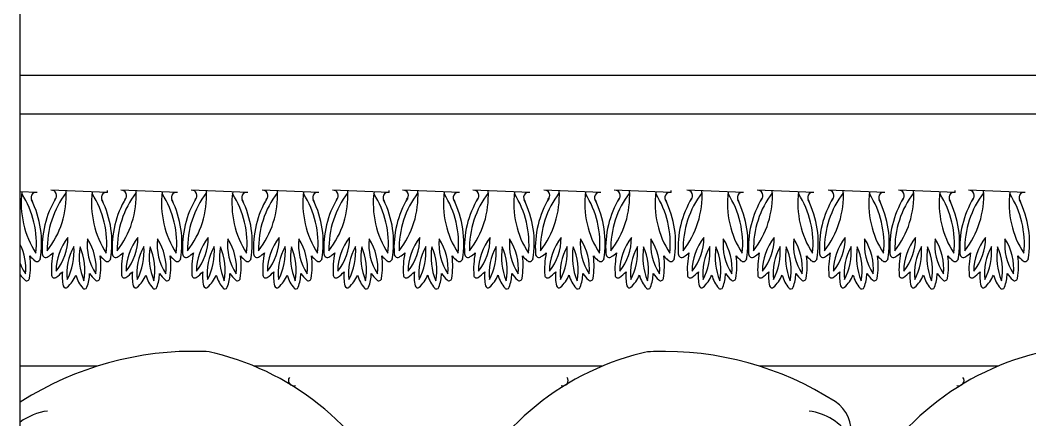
# Model space of a CAD drawing. Header units: millimetres. Extents: x 1155 to 2227, y 540 to 1342.
# Drawn here: x 1344.77 to 1357.83, y 1135.35 to 1140.52 of the extents above; entities that cross this region are included whole.
import ezdxf

# ---------------------------------------------------------------- set-up
doc = ezdxf.new("R2010")
doc.units = ezdxf.units.MM

msp = doc.modelspace()

# ---------------------------------------------------------------- linework, layer by layer
at = {"color": 0}
for p, q in [((1344.7705, 1077.80549), (1344.7705, 1143.30549)), ((1364.1064, 1139.80549), (1344.7705, 1139.80549)), ((1364.1064, 1139.30549), (1344.7705, 1139.30549)), ((1345.90129, 1138.29192), (1345.16595, 1138.32116)), ((1345.90129, 1138.29192), (1345.90129, 1138.31812)), ((1346.80673, 1138.29192), (1346.07139, 1138.32116)), ((1347.71688, 1138.29192), (1346.98154, 1138.32116)), ((1348.63516, 1138.29192), (1347.89982, 1138.32116)), ((1349.5453, 1138.29192), (1348.80997, 1138.32116)), ((1349.5453, 1138.29192), (1349.5453, 1138.31812)), ((1350.45372, 1138.29192), (1349.71838, 1138.32116)), ((1351.36386, 1138.29192), (1350.62853, 1138.32116)), ((1352.28214, 1138.29192), (1351.5468, 1138.32116)), ((1353.19229, 1138.29192), (1352.45695, 1138.32116)), ((1353.19229, 1138.29192), (1353.19229, 1138.31812)), ((1354.12835, 1138.29192), (1353.39302, 1138.32116)), ((1355.0385, 1138.29192), (1354.30316, 1138.32116)), ((1355.95678, 1138.29192), (1355.22144, 1138.32116)), ((1356.86692, 1138.29192), (1356.13159, 1138.32116)), ((1356.86692, 1138.29192), (1356.86692, 1138.31812)), ((1357.77237, 1138.29192), (1357.03703, 1138.32116)), ((1344.99114, 1138.29192), (1344.7705, 1138.30069)), ((1345.76276, 1136.04369), (1344.7705, 1136.04369)), ((1352.29749, 1136.04369), (1347.80059, 1136.04369)), ((1357.418, 1136.04369), (1354.33535, 1136.04369))]:
    msp.add_line(p, q, dxfattribs=at)
for centre, radius, start, end in [((1344.19148, 1138.2537), 1.17348, 322.338153, 2.911539), ((1345.17378, 1138.25398), 0.06764, 308.808269, 96.651525), ((1345.09693, 1138.2537), 1.17348, 322.338153, 2.911539), ((1346.07923, 1138.25398), 0.06764, 308.808269, 96.651525), ((1346.00708, 1138.2537), 1.17348, 322.338153, 2.911539), ((1346.98938, 1138.25398), 0.06764, 308.808269, 96.651525), ((1346.92535, 1138.2537), 1.17348, 322.338153, 2.911539), ((1347.90765, 1138.25398), 0.06764, 308.808269, 96.651525), ((1347.8355, 1138.2537), 1.17348, 322.338153, 2.911539), ((1348.8178, 1138.25398), 0.06764, 308.808269, 96.651525), ((1348.74391, 1138.2537), 1.17348, 322.338153, 2.911539), ((1349.72621, 1138.25398), 0.06764, 308.808269, 96.651525), ((1349.65406, 1138.2537), 1.17348, 322.338153, 2.911539), ((1350.63636, 1138.25398), 0.06764, 308.808269, 96.651525), ((1350.57233, 1138.2537), 1.17348, 322.338153, 2.911539), ((1351.55464, 1138.25398), 0.06764, 308.808269, 96.651525), ((1351.48248, 1138.2537), 1.17348, 322.338153, 2.911539), ((1352.46478, 1138.25398), 0.06764, 308.808269, 96.651525), ((1352.41855, 1138.2537), 1.17348, 322.338153, 2.911539), ((1353.40085, 1138.25398), 0.06764, 308.808269, 96.651525), ((1353.3287, 1138.2537), 1.17348, 322.338153, 2.911539), ((1354.311, 1138.25398), 0.06764, 308.808269, 96.651525), ((1354.24697, 1138.2537), 1.17348, 322.338153, 2.911539), ((1355.22927, 1138.25398), 0.06764, 308.808269, 96.651525), ((1355.15712, 1138.2537), 1.17348, 322.338153, 2.911539), ((1356.13942, 1138.25398), 0.06764, 308.808269, 96.651525), ((1356.06257, 1138.2537), 1.17348, 322.338153, 2.911539), ((1357.04487, 1138.25398), 0.06764, 308.808269, 96.651525), ((1345.95717, 1138.14729), 1.17348, 172.533501, 213.106886), ((1343.77828, 1137.62919), 1.20222, 354.134464, 32.616414), ((1344.97799, 1138.22557), 0.06764, 78.793514, 226.636771), ((1343.80177, 1137.64047), 1.24608, 350.212577, 26.491345), ((1346.29982, 1137.57732), 1.24608, 148.953694, 183.710827), ((1346.32235, 1137.5642), 1.20222, 142.828625, 181.310575), ((1346.86732, 1138.14729), 1.17348, 172.533501, 213.106886), ((1344.68842, 1137.62919), 1.20222, 354.134464, 32.616414), ((1345.88814, 1138.22557), 0.06764, 78.793514, 226.636771), ((1344.71192, 1137.64047), 1.24608, 350.212577, 26.491345), ((1347.20527, 1137.57732), 1.24608, 148.953694, 183.710827), ((1347.22779, 1137.5642), 1.20222, 142.828625, 181.310575), ((1347.77276, 1138.14729), 1.17348, 172.533501, 213.106886), ((1345.59387, 1137.62919), 1.20222, 354.134464, 32.616414), ((1346.79359, 1138.22557), 0.06764, 78.793514, 226.636771), ((1345.61737, 1137.64047), 1.24608, 350.212577, 26.491345), ((1348.11542, 1137.57732), 1.24608, 148.953694, 183.710827), ((1348.13794, 1137.5642), 1.20222, 142.828625, 181.310575), ((1348.68291, 1138.14729), 1.17348, 172.533501, 213.106886), ((1346.50402, 1137.62919), 1.20222, 354.134464, 32.616414), ((1347.70374, 1138.22557), 0.06764, 78.793514, 226.636771), ((1346.52752, 1137.64047), 1.24608, 350.212577, 26.491345), ((1349.03369, 1137.57732), 1.24608, 148.953694, 183.710827), ((1349.05622, 1137.5642), 1.20222, 142.828625, 181.310575), ((1349.60119, 1138.14729), 1.17348, 172.533501, 213.106886), ((1347.42229, 1137.62919), 1.20222, 354.134464, 32.616414), ((1348.62201, 1138.22557), 0.06764, 78.793514, 226.636771), ((1347.44579, 1137.64047), 1.24608, 350.212577, 26.491345), ((1349.94384, 1137.57732), 1.24608, 148.953694, 183.710827), ((1349.96637, 1137.5642), 1.20222, 142.828625, 181.310575), ((1350.51134, 1138.14729), 1.17348, 172.533501, 213.106886), ((1348.33244, 1137.62919), 1.20222, 354.134464, 32.616414), ((1349.53216, 1138.22557), 0.06764, 78.793514, 226.636771), ((1348.35594, 1137.64047), 1.24608, 350.212577, 26.491345), ((1350.85225, 1137.57732), 1.24608, 148.953694, 183.710827), ((1350.87478, 1137.5642), 1.20222, 142.828625, 181.310575), ((1351.41975, 1138.14729), 1.17348, 172.533501, 213.106886), ((1349.24085, 1137.62919), 1.20222, 354.134464, 32.616414), ((1350.44057, 1138.22557), 0.06764, 78.793514, 226.636771), ((1349.26435, 1137.64047), 1.24608, 350.212577, 26.491345), ((1351.7624, 1137.57732), 1.24608, 148.953694, 183.710827), ((1351.78493, 1137.5642), 1.20222, 142.828625, 181.310575), ((1352.3299, 1138.14729), 1.17348, 172.533501, 213.106886), ((1350.151, 1137.62919), 1.20222, 354.134464, 32.616414), ((1351.35072, 1138.22557), 0.06764, 78.793514, 226.636771), ((1350.1745, 1137.64047), 1.24608, 350.212577, 26.491345), ((1352.68067, 1137.57732), 1.24608, 148.953694, 183.710827), ((1352.7032, 1137.5642), 1.20222, 142.828625, 181.310575), ((1353.24817, 1138.14729), 1.17348, 172.533501, 213.106886), ((1351.06928, 1137.62919), 1.20222, 354.134464, 32.616414), ((1352.26899, 1138.22557), 0.06764, 78.793514, 226.636771), ((1351.09278, 1137.64047), 1.24608, 350.212577, 26.491345), ((1353.59082, 1137.57732), 1.24608, 148.953694, 183.710827), ((1353.61335, 1137.5642), 1.20222, 142.828625, 181.310575), ((1354.15832, 1138.14729), 1.17348, 172.533501, 213.106886), ((1351.97943, 1137.62919), 1.20222, 354.134464, 32.616414), ((1353.17914, 1138.22557), 0.06764, 78.793514, 226.636771), ((1352.00292, 1137.64047), 1.24608, 350.212577, 26.491345), ((1354.52689, 1137.57732), 1.24608, 148.953694, 183.710827), ((1354.54942, 1137.5642), 1.20222, 142.828625, 181.310575), ((1355.09439, 1138.14729), 1.17348, 172.533501, 213.106886), ((1352.91549, 1137.62919), 1.20222, 354.134464, 32.616414), ((1354.11521, 1138.22557), 0.06764, 78.793514, 226.636771), ((1352.93899, 1137.64047), 1.24608, 350.212577, 26.491345), ((1355.43704, 1137.57732), 1.24608, 148.953694, 183.710827), ((1355.45956, 1137.5642), 1.20222, 142.828625, 181.310575), ((1356.00453, 1138.14729), 1.17348, 172.533501, 213.106886), ((1353.82564, 1137.62919), 1.20222, 354.134464, 32.616414), ((1355.02536, 1138.22557), 0.06764, 78.793514, 226.636771), ((1353.84914, 1137.64047), 1.24608, 350.212577, 26.491345), ((1356.35531, 1137.57732), 1.24608, 148.953694, 183.710827), ((1356.37784, 1137.5642), 1.20222, 142.828625, 181.310575), ((1356.92281, 1138.14729), 1.17348, 172.533501, 213.106886), ((1354.74391, 1137.62919), 1.20222, 354.134464, 32.616414), ((1355.94363, 1138.22557), 0.06764, 78.793514, 226.636771), ((1354.76741, 1137.64047), 1.24608, 350.212577, 26.491345), ((1357.26546, 1137.57732), 1.24608, 148.953694, 183.710827), ((1357.28799, 1137.5642), 1.20222, 142.828625, 181.310575), ((1357.83296, 1138.14729), 1.17348, 172.533501, 213.106886), ((1355.65406, 1137.62919), 1.20222, 354.134464, 32.616414), ((1356.85378, 1138.22557), 0.06764, 78.793514, 226.636771), ((1355.67756, 1137.64047), 1.24608, 350.212577, 26.491345), ((1358.17091, 1137.57732), 1.24608, 148.953694, 183.710827), ((1358.19343, 1137.5642), 1.20222, 142.828625, 181.310575), ((1358.7384, 1138.14729), 1.17348, 172.533501, 213.106886), ((1356.55951, 1137.62919), 1.20222, 354.134464, 32.616414), ((1357.75923, 1138.22557), 0.06764, 78.793514, 226.636771), ((1356.58301, 1137.64047), 1.24608, 350.212577, 26.491345), ((1345.92445, 1137.27661), 0.68897, 141.194716, 180.264169), ((1344.7143, 1137.6997), 0.67331, 320.721264, 0.73762), ((1346.3233, 1137.61877), 0.6872, 173.917899, 213.454547), ((1345.053, 1137.30942), 0.70041, 354.305939, 33.066507), ((1346.8299, 1137.27661), 0.68897, 141.194716, 180.264169), ((1345.61975, 1137.6997), 0.67331, 320.721264, 0.73762), ((1347.22875, 1137.61877), 0.6872, 173.917899, 213.454547), ((1345.95844, 1137.30942), 0.70041, 354.305939, 33.066507), ((1347.74005, 1137.27661), 0.68897, 141.194716, 180.264169), ((1346.52989, 1137.6997), 0.67331, 320.721264, 0.73762), ((1348.13889, 1137.61877), 0.6872, 173.917899, 213.454547), ((1346.86859, 1137.30942), 0.70041, 354.305939, 33.066507), ((1348.65832, 1137.27661), 0.68897, 141.194716, 180.264169), ((1347.44817, 1137.6997), 0.67331, 320.721264, 0.73762), ((1349.05717, 1137.61877), 0.6872, 173.917899, 213.454547), ((1347.78686, 1137.30942), 0.70041, 354.305939, 33.066507), ((1349.56847, 1137.27661), 0.68897, 141.194716, 180.264169), ((1348.35832, 1137.6997), 0.67331, 320.721264, 0.73762), ((1349.96732, 1137.61877), 0.6872, 173.917899, 213.454547), ((1348.69701, 1137.30942), 0.70041, 354.305939, 33.066507), ((1350.47688, 1137.27661), 0.68897, 141.194716, 180.264169), ((1349.26673, 1137.6997), 0.67331, 320.721264, 0.73762), ((1350.87573, 1137.61877), 0.6872, 173.917899, 213.454547), ((1349.60543, 1137.30942), 0.70041, 354.305939, 33.066507), ((1351.38703, 1137.27661), 0.68897, 141.194716, 180.264169), ((1350.17688, 1137.6997), 0.67331, 320.721264, 0.73762), ((1351.78588, 1137.61877), 0.6872, 173.917899, 213.454547), ((1350.51557, 1137.30942), 0.70041, 354.305939, 33.066507), ((1351.09515, 1137.6997), 0.67331, 320.721264, 0.73762), ((1352.3053, 1137.27661), 0.68897, 141.194716, 180.264169), ((1352.70415, 1137.61877), 0.6872, 173.917899, 213.454547), ((1351.43385, 1137.30942), 0.70041, 354.305939, 33.066507), ((1352.0053, 1137.6997), 0.67331, 320.721264, 0.73762), ((1353.21545, 1137.27661), 0.68897, 141.194716, 180.264169), ((1353.6143, 1137.61877), 0.6872, 173.917899, 213.454547), ((1352.344, 1137.30942), 0.70041, 354.305939, 33.066507), ((1354.15152, 1137.27661), 0.68897, 141.194716, 180.264169), ((1352.94137, 1137.6997), 0.67331, 320.721264, 0.73762), ((1354.55037, 1137.61877), 0.6872, 173.917899, 213.454547), ((1353.28006, 1137.30942), 0.70041, 354.305939, 33.066507), ((1355.06167, 1137.27661), 0.68897, 141.194716, 180.264169), ((1353.85151, 1137.6997), 0.67331, 320.721264, 0.73762), ((1355.46052, 1137.61877), 0.6872, 173.917899, 213.454547), ((1354.19021, 1137.30942), 0.70041, 354.305939, 33.066507), ((1355.97994, 1137.27661), 0.68897, 141.194716, 180.264169), ((1354.76979, 1137.6997), 0.67331, 320.721264, 0.73762), ((1356.37879, 1137.61877), 0.6872, 173.917899, 213.454547), ((1355.10849, 1137.30942), 0.70041, 354.305939, 33.066507), ((1356.89009, 1137.27661), 0.68897, 141.194716, 180.264169), ((1355.67994, 1137.6997), 0.67331, 320.721264, 0.73762), ((1357.28894, 1137.61877), 0.6872, 173.917899, 213.454547), ((1356.01863, 1137.30942), 0.70041, 354.305939, 33.066507), ((1357.79554, 1137.27661), 0.68897, 141.194716, 180.264169), ((1356.58538, 1137.6997), 0.67331, 320.721264, 0.73762), ((1358.19438, 1137.61877), 0.6872, 173.917899, 213.454547), ((1356.92408, 1137.30942), 0.70041, 354.305939, 33.066507), ((1344.14285, 1137.30942), 0.70041, 354.305939, 26.347641), ((1346.12142, 1137.23744), 0.74727, 151.615017, 185.582713), ((1344.71179, 1137.5217), 0.75554, 331.806464, 5.391265), ((1346.30476, 1137.45379), 0.77193, 169.883681, 203.126708), ((1344.85521, 1137.2885), 0.7524, 349.439058, 23.57133), ((1347.02687, 1137.23744), 0.74727, 151.615017, 185.582713), ((1345.61723, 1137.5217), 0.75554, 331.806464, 5.391265), ((1347.2102, 1137.45379), 0.77193, 169.883681, 203.126708), ((1345.76065, 1137.2885), 0.7524, 349.439058, 23.57133), ((1347.93701, 1137.23744), 0.74727, 151.615017, 185.582713), ((1346.52738, 1137.5217), 0.75554, 331.806464, 5.391265), ((1348.12035, 1137.45379), 0.77193, 169.883681, 203.126708), ((1346.6708, 1137.2885), 0.7524, 349.439058, 23.57133), ((1348.85529, 1137.23744), 0.74727, 151.615017, 185.582713), ((1347.44566, 1137.5217), 0.75554, 331.806464, 5.391265), ((1349.03863, 1137.45379), 0.77193, 169.883681, 203.126708), ((1347.58908, 1137.2885), 0.7524, 349.439058, 23.57133), ((1349.76544, 1137.23744), 0.74727, 151.615017, 185.582713), ((1348.35581, 1137.5217), 0.75554, 331.806464, 5.391265), ((1349.94878, 1137.45379), 0.77193, 169.883681, 203.126708), ((1348.49922, 1137.2885), 0.7524, 349.439058, 23.57133), ((1350.67385, 1137.23744), 0.74727, 151.615017, 185.582713), ((1349.26422, 1137.5217), 0.75554, 331.806464, 5.391265), ((1350.85719, 1137.45379), 0.77193, 169.883681, 203.126708), ((1349.40764, 1137.2885), 0.7524, 349.439058, 23.57133), ((1351.584, 1137.23744), 0.74727, 151.615017, 185.582713), ((1350.17437, 1137.5217), 0.75554, 331.806464, 5.391265), ((1351.76734, 1137.45379), 0.77193, 169.883681, 203.126708), ((1350.31779, 1137.2885), 0.7524, 349.439058, 23.57133), ((1352.50227, 1137.23744), 0.74727, 151.615017, 185.582713), ((1351.09264, 1137.5217), 0.75554, 331.806464, 5.391265), ((1352.68561, 1137.45379), 0.77193, 169.883681, 203.126708), ((1351.23606, 1137.2885), 0.7524, 349.439058, 23.57133), ((1353.41242, 1137.23744), 0.74727, 151.615017, 185.582713), ((1352.00279, 1137.5217), 0.75554, 331.806464, 5.391265), ((1353.59576, 1137.45379), 0.77193, 169.883681, 203.126708), ((1352.14621, 1137.2885), 0.7524, 349.439058, 23.57133), ((1354.34849, 1137.23744), 0.74727, 151.615017, 185.582713), ((1352.93885, 1137.5217), 0.75554, 331.806464, 5.391265), ((1354.53182, 1137.45379), 0.77193, 169.883681, 203.126708), ((1353.08227, 1137.2885), 0.7524, 349.439058, 23.57133), ((1355.25864, 1137.23744), 0.74727, 151.615017, 185.582713), ((1353.849, 1137.5217), 0.75554, 331.806464, 5.391265), ((1355.44197, 1137.45379), 0.77193, 169.883681, 203.126708), ((1353.99242, 1137.2885), 0.7524, 349.439058, 23.57133), ((1356.17691, 1137.23744), 0.74727, 151.615017, 185.582713), ((1354.76728, 1137.5217), 0.75554, 331.806464, 5.391265), ((1356.36025, 1137.45379), 0.77193, 169.883681, 203.126708), ((1354.9107, 1137.2885), 0.7524, 349.439058, 23.57133), ((1357.08706, 1137.23744), 0.74727, 151.615017, 185.582713), ((1355.67743, 1137.5217), 0.75554, 331.806464, 5.391265), ((1357.2704, 1137.45379), 0.77193, 169.883681, 203.126708), ((1355.82085, 1137.2885), 0.7524, 349.439058, 23.57133), ((1357.9925, 1137.23744), 0.74727, 151.615017, 185.582713), ((1356.58287, 1137.5217), 0.75554, 331.806464, 5.391265), ((1358.17584, 1137.45379), 0.77193, 169.883681, 203.126708), ((1356.72629, 1137.2885), 0.7524, 349.439058, 23.57133), ((1343.85015, 1137.34453), 1.05396, 351.004558, 6.94786), ((1345.39813, 1137.91059), 0.66642, 221.155078, 228.138953), ((1344.98713, 1137.44499), 0.04562, 222.345203, 352.408157), ((1345.10197, 1137.49678), 0.04562, 180.140306, 310.20326), ((1344.75482, 1138.01175), 0.66642, 304.40951, 311.393385), ((1346.22544, 1137.29944), 1.05163, 168.349147, 184.310128), ((1344.76029, 1137.34453), 1.05396, 351.004558, 6.94786), ((1346.30828, 1137.91059), 0.66642, 221.155078, 228.138953), ((1345.89728, 1137.44499), 0.04562, 222.345203, 352.408157), ((1346.00742, 1137.49678), 0.04562, 180.140306, 310.20326), ((1345.66027, 1138.01175), 0.66642, 304.40951, 311.393385), ((1347.13088, 1137.29944), 1.05163, 168.349147, 184.310128), ((1345.66574, 1137.34453), 1.05396, 351.004558, 6.94786), ((1347.21373, 1137.91059), 0.66642, 221.155078, 228.138953), ((1346.80272, 1137.44499), 0.04562, 222.345203, 352.408157), ((1346.91757, 1137.49678), 0.04562, 180.140306, 310.20326), ((1346.57042, 1138.01175), 0.66642, 304.40951, 311.393385), ((1348.04103, 1137.29944), 1.05163, 168.349147, 184.310128), ((1346.57589, 1137.34453), 1.05396, 351.004558, 6.94786), ((1348.12388, 1137.91059), 0.66642, 221.155078, 228.138953), ((1347.71287, 1137.44499), 0.04562, 222.345203, 352.408157), ((1347.83584, 1137.49678), 0.04562, 180.140306, 310.20326), ((1347.48869, 1138.01175), 0.66642, 304.40951, 311.393385), ((1348.95931, 1137.29944), 1.05163, 168.349147, 184.310128), ((1347.49416, 1137.34453), 1.05396, 351.004558, 6.94786), ((1349.04215, 1137.91059), 0.66642, 221.155078, 228.138953), ((1348.63115, 1137.44499), 0.04562, 222.345203, 352.408157), ((1348.74599, 1137.49678), 0.04562, 180.140306, 310.20326), ((1348.39884, 1138.01175), 0.66642, 304.40951, 311.393385), ((1349.86945, 1137.29944), 1.05163, 168.349147, 184.310128), ((1348.40431, 1137.34453), 1.05396, 351.004558, 6.94786), ((1349.9523, 1137.91059), 0.66642, 221.155078, 228.138953), ((1349.54129, 1137.44499), 0.04562, 222.345203, 352.408157), ((1349.6544, 1137.49678), 0.04562, 180.140306, 310.20326), ((1349.30725, 1138.01175), 0.66642, 304.40951, 311.393385), ((1350.77787, 1137.29944), 1.05163, 168.349147, 184.310128), ((1349.31272, 1137.34453), 1.05396, 351.004558, 6.94786), ((1350.86071, 1137.91059), 0.66642, 221.155078, 228.138953), ((1350.44971, 1137.44499), 0.04562, 222.345203, 352.408157), ((1350.56455, 1137.49678), 0.04562, 180.140306, 310.20326), ((1350.2174, 1138.01175), 0.66642, 304.40951, 311.393385), ((1351.68801, 1137.29944), 1.05163, 168.349147, 184.310128), ((1350.22287, 1137.34453), 1.05396, 351.004558, 6.94786), ((1351.77086, 1137.91059), 0.66642, 221.155078, 228.138953), ((1351.35985, 1137.44499), 0.04562, 222.345203, 352.408157), ((1351.48283, 1137.49678), 0.04562, 180.140306, 310.20326), ((1351.13567, 1138.01175), 0.66642, 304.40951, 311.393385), ((1352.60629, 1137.29944), 1.05163, 168.349147, 184.310128), ((1351.14115, 1137.34453), 1.05396, 351.004558, 6.94786), ((1352.68914, 1137.91059), 0.66642, 221.155078, 228.138953), ((1352.27813, 1137.44499), 0.04562, 222.345203, 352.408157), ((1352.39297, 1137.49678), 0.04562, 180.140306, 310.20326), ((1352.04582, 1138.01175), 0.66642, 304.40951, 311.393385), ((1353.51644, 1137.29944), 1.05163, 168.349147, 184.310128), ((1352.0513, 1137.34453), 1.05396, 351.004558, 6.94786), ((1353.59928, 1137.91059), 0.66642, 221.155078, 228.138953), ((1353.18828, 1137.44499), 0.04562, 222.345203, 352.408157), ((1353.32904, 1137.49678), 0.04562, 180.140306, 310.20326), ((1352.98189, 1138.01175), 0.66642, 304.40951, 311.393385), ((1354.4525, 1137.29944), 1.05163, 168.349147, 184.310128), ((1352.98736, 1137.34453), 1.05396, 351.004558, 6.94786), ((1354.53535, 1137.91059), 0.66642, 221.155078, 228.138953), ((1354.12434, 1137.44499), 0.04562, 222.345203, 352.408157), ((1354.23919, 1137.49678), 0.04562, 180.140306, 310.20326), ((1353.89204, 1138.01175), 0.66642, 304.40951, 311.393385), ((1355.36265, 1137.29944), 1.05163, 168.349147, 184.310128), ((1353.89751, 1137.34453), 1.05396, 351.004558, 6.94786), ((1355.4455, 1137.91059), 0.66642, 221.155078, 228.138953), ((1355.03449, 1137.44499), 0.04562, 222.345203, 352.408157), ((1355.15746, 1137.49678), 0.04562, 180.140306, 310.20326), ((1354.81031, 1138.01175), 0.66642, 304.40951, 311.393385), ((1356.28093, 1137.29944), 1.05163, 168.349147, 184.310128), ((1354.81578, 1137.34453), 1.05396, 351.004558, 6.94786), ((1356.36377, 1137.91059), 0.66642, 221.155078, 228.138953), ((1355.95277, 1137.44499), 0.04562, 222.345203, 352.408157), ((1356.06761, 1137.49678), 0.04562, 180.140306, 310.20326), ((1355.72046, 1138.01175), 0.66642, 304.40951, 311.393385), ((1357.19107, 1137.29944), 1.05163, 168.349147, 184.310128), ((1355.72593, 1137.34453), 1.05396, 351.004558, 6.94786), ((1357.27392, 1137.91059), 0.66642, 221.155078, 228.138953), ((1356.86291, 1137.44499), 0.04562, 222.345203, 352.408157), ((1356.97306, 1137.49678), 0.04562, 180.140306, 310.20326), ((1356.62591, 1138.01175), 0.66642, 304.40951, 311.393385), ((1358.09652, 1137.29944), 1.05163, 168.349147, 184.310128), ((1356.63138, 1137.34453), 1.05396, 351.004558, 6.94786), ((1358.17937, 1137.91059), 0.66642, 221.155078, 228.138953), ((1357.76836, 1137.44499), 0.04562, 222.345203, 352.408157), ((1345.41315, 1137.61877), 0.6872, 200.743675, 213.454547), ((1345.16548, 1137.53346), 0.49982, 217.790953, 228.138953), ((1344.85723, 1137.18426), 0.03421, 222.345203, 352.408157), ((1345.211, 1137.22049), 0.03421, 180.140306, 310.20326), ((1344.95063, 1137.60672), 0.49982, 304.40951, 317.19656), ((1345.85092, 1137.20866), 0.53677, 173.749497, 193.236408), ((1345.06987, 1137.40439), 0.45817, 312.270287, 336.652142), ((1345.93116, 1137.34831), 0.45817, 195.896322, 220.278176), ((1345.13132, 1137.25552), 0.53677, 339.312055, 358.798967), ((1346.07563, 1137.53346), 0.49982, 215.351903, 228.138953), ((1345.76738, 1137.18426), 0.03421, 222.345203, 352.408157), ((1346.11644, 1137.22049), 0.03421, 180.140306, 310.20326), ((1345.85608, 1137.60672), 0.49982, 304.40951, 317.19656), ((1346.75636, 1137.20866), 0.53677, 173.749497, 193.236408), ((1345.97531, 1137.40439), 0.45817, 312.270287, 336.652142), ((1346.83661, 1137.34831), 0.45817, 195.896322, 220.278176), ((1346.03677, 1137.25552), 0.53677, 339.312055, 358.798967), ((1346.98108, 1137.53346), 0.49982, 215.351903, 228.138953), ((1346.67282, 1137.18426), 0.03421, 222.345203, 352.408157), ((1347.02659, 1137.22049), 0.03421, 180.140306, 310.20326), ((1346.76623, 1137.60672), 0.49982, 304.40951, 317.19656), ((1347.66651, 1137.20866), 0.53677, 173.749497, 193.236408), ((1346.88546, 1137.40439), 0.45817, 312.270287, 336.652142), ((1347.74676, 1137.34831), 0.45817, 195.896322, 220.278176), ((1346.94692, 1137.25552), 0.53677, 339.312055, 358.798967), ((1347.89122, 1137.53346), 0.49982, 215.351903, 228.138953), ((1347.58297, 1137.18426), 0.03421, 222.345203, 352.408157), ((1347.94487, 1137.22049), 0.03421, 180.140306, 310.20326), ((1347.6845, 1137.60672), 0.49982, 304.40951, 317.19656), ((1348.58479, 1137.20866), 0.53677, 173.749497, 193.236408), ((1347.80374, 1137.40439), 0.45817, 312.270287, 336.652142), ((1348.66503, 1137.34831), 0.45817, 195.896322, 220.278176), ((1347.86519, 1137.25552), 0.53677, 339.312055, 358.798967), ((1348.8095, 1137.53346), 0.49982, 215.351903, 228.138953), ((1348.50125, 1137.18426), 0.03421, 222.345203, 352.408157), ((1348.85501, 1137.22049), 0.03421, 180.140306, 310.20326), ((1348.59465, 1137.60672), 0.49982, 304.40951, 317.19656), ((1349.49494, 1137.20866), 0.53677, 173.749497, 193.236408), ((1348.71389, 1137.40439), 0.45817, 312.270287, 336.652142), ((1349.57518, 1137.34831), 0.45817, 195.896322, 220.278176), ((1348.77534, 1137.25552), 0.53677, 339.312055, 358.798967), ((1349.71965, 1137.53346), 0.49982, 215.351903, 228.138953), ((1349.41139, 1137.18426), 0.03421, 222.345203, 352.408157), ((1349.76343, 1137.22049), 0.03421, 180.140306, 310.20326), ((1349.50306, 1137.60672), 0.49982, 304.40951, 317.19656), ((1350.40335, 1137.20866), 0.53677, 173.749497, 193.236408), ((1349.6223, 1137.40439), 0.45817, 312.270287, 336.652142), ((1350.48359, 1137.34831), 0.45817, 195.896322, 220.278176), ((1349.68375, 1137.25552), 0.53677, 339.312055, 358.798967), ((1350.62806, 1137.53346), 0.49982, 215.351903, 228.138953), ((1350.31981, 1137.18426), 0.03421, 222.345203, 352.408157), ((1350.67357, 1137.22049), 0.03421, 180.140306, 310.20326), ((1350.41321, 1137.60672), 0.49982, 304.40951, 317.19656), ((1351.3135, 1137.20866), 0.53677, 173.749497, 193.236408), ((1350.53245, 1137.40439), 0.45817, 312.270287, 336.652142), ((1351.39374, 1137.34831), 0.45817, 195.896322, 220.278176), ((1350.5939, 1137.25552), 0.53677, 339.312055, 358.798967), ((1351.53821, 1137.53346), 0.49982, 215.351903, 228.138953), ((1351.22995, 1137.18426), 0.03421, 222.345203, 352.408157), ((1351.59185, 1137.22049), 0.03421, 180.140306, 310.20326), ((1351.33148, 1137.60672), 0.49982, 304.40951, 317.19656), ((1352.23177, 1137.20866), 0.53677, 173.749497, 193.236408), ((1351.45072, 1137.40439), 0.45817, 312.270287, 336.652142), ((1352.31202, 1137.34831), 0.45817, 195.896322, 220.278176), ((1351.51218, 1137.25552), 0.53677, 339.312055, 358.798967), ((1352.45648, 1137.53346), 0.49982, 215.351903, 228.138953), ((1352.14823, 1137.18426), 0.03421, 222.345203, 352.408157), ((1352.502, 1137.22049), 0.03421, 180.140306, 310.20326), ((1352.24163, 1137.60672), 0.49982, 304.40951, 317.19656), ((1353.14192, 1137.20866), 0.53677, 173.749497, 193.236408), ((1352.36087, 1137.40439), 0.45817, 312.270287, 336.652142), ((1353.22216, 1137.34831), 0.45817, 195.896322, 220.278176), ((1352.42232, 1137.25552), 0.53677, 339.312055, 358.798967), ((1353.36663, 1137.53346), 0.49982, 215.351903, 228.138953), ((1353.05838, 1137.18426), 0.03421, 222.345203, 352.408157), ((1353.43806, 1137.22049), 0.03421, 180.140306, 310.20326), ((1353.1777, 1137.60672), 0.49982, 304.40951, 317.19656), ((1354.07799, 1137.20866), 0.53677, 173.749497, 193.236408), ((1353.29694, 1137.40439), 0.45817, 312.270287, 336.652142), ((1354.15823, 1137.34831), 0.45817, 195.896322, 220.278176), ((1353.35839, 1137.25552), 0.53677, 339.312055, 358.798967), ((1354.3027, 1137.53346), 0.49982, 215.351903, 228.138953), ((1353.99444, 1137.18426), 0.03421, 222.345203, 352.408157), ((1354.34821, 1137.22049), 0.03421, 180.140306, 310.20326), ((1354.08785, 1137.60672), 0.49982, 304.40951, 317.19656), ((1354.98813, 1137.20866), 0.53677, 173.749497, 193.236408), ((1354.20708, 1137.40439), 0.45817, 312.270287, 336.652142), ((1355.06838, 1137.34831), 0.45817, 195.896322, 220.278176), ((1354.26854, 1137.25552), 0.53677, 339.312055, 358.798967), ((1355.21285, 1137.53346), 0.49982, 215.351903, 228.138953), ((1354.90459, 1137.18426), 0.03421, 222.345203, 352.408157), ((1355.26649, 1137.22049), 0.03421, 180.140306, 310.20326), ((1355.00612, 1137.60672), 0.49982, 304.40951, 317.19656), ((1355.90641, 1137.20866), 0.53677, 173.749497, 193.236408), ((1355.12536, 1137.40439), 0.45817, 312.270287, 336.652142), ((1355.98665, 1137.34831), 0.45817, 195.896322, 220.278176), ((1355.18681, 1137.25552), 0.53677, 339.312055, 358.798967), ((1356.13112, 1137.53346), 0.49982, 215.351903, 228.138953), ((1355.82287, 1137.18426), 0.03421, 222.345203, 352.408157), ((1356.17663, 1137.22049), 0.03421, 180.140306, 310.20326), ((1355.91627, 1137.60672), 0.49982, 304.40951, 317.19656), ((1356.81656, 1137.20866), 0.53677, 173.749497, 193.236408), ((1356.03551, 1137.40439), 0.45817, 312.270287, 336.652142), ((1356.8968, 1137.34831), 0.45817, 195.896322, 220.278176), ((1356.09696, 1137.25552), 0.53677, 339.312055, 358.798967), ((1357.04127, 1137.53346), 0.49982, 215.351903, 228.138953), ((1356.73301, 1137.18426), 0.03421, 222.345203, 352.408157), ((1357.08208, 1137.22049), 0.03421, 180.140306, 310.20326), ((1356.82172, 1137.60672), 0.49982, 304.40951, 317.19656), ((1357.722, 1137.20866), 0.53677, 173.749497, 193.236408), ((1356.94095, 1137.40439), 0.45817, 312.270287, 336.652142), ((1357.80225, 1137.34831), 0.45817, 195.896322, 220.278176), ((1357.00241, 1137.25552), 0.53677, 339.312055, 358.798967), ((1357.94671, 1137.53346), 0.49982, 215.351903, 228.138953), ((1357.63846, 1137.18426), 0.03421, 222.345203, 352.408157), ((1345.3594, 1137.09058), 0.03136, 188.85075, 318.913704), ((1345.60338, 1137.07469), 0.03136, 213.63476, 343.697714), ((1346.26485, 1137.09058), 0.03136, 188.85075, 318.913704), ((1346.50882, 1137.07469), 0.03136, 213.63476, 343.697714), ((1347.17499, 1137.09058), 0.03136, 188.85075, 318.913704), ((1347.41897, 1137.07469), 0.03136, 213.63476, 343.697714), ((1348.09327, 1137.09058), 0.03136, 188.85075, 318.913704), ((1348.33725, 1137.07469), 0.03136, 213.63476, 343.697714), ((1349.00342, 1137.09058), 0.03136, 188.85075, 318.913704), ((1349.2474, 1137.07469), 0.03136, 213.63476, 343.697714), ((1349.91183, 1137.09058), 0.03136, 188.85075, 318.913704), ((1350.15581, 1137.07469), 0.03136, 213.63476, 343.697714), ((1350.82198, 1137.09058), 0.03136, 188.85075, 318.913704), ((1351.06596, 1137.07469), 0.03136, 213.63476, 343.697714), ((1351.74025, 1137.09058), 0.03136, 188.85075, 318.913704), ((1351.98423, 1137.07469), 0.03136, 213.63476, 343.697714), ((1352.6504, 1137.09058), 0.03136, 188.85075, 318.913704), ((1352.89438, 1137.07469), 0.03136, 213.63476, 343.697714), ((1353.58647, 1137.09058), 0.03136, 188.85075, 318.913704), ((1353.83045, 1137.07469), 0.03136, 213.63476, 343.697714), ((1354.49661, 1137.09058), 0.03136, 188.85075, 318.913704), ((1354.74059, 1137.07469), 0.03136, 213.63476, 343.697714), ((1355.41489, 1137.09058), 0.03136, 188.85075, 318.913704), ((1355.65887, 1137.07469), 0.03136, 213.63476, 343.697714), ((1356.32504, 1137.09058), 0.03136, 188.85075, 318.913704), ((1356.56902, 1137.07469), 0.03136, 213.63476, 343.697714), ((1357.23048, 1137.09058), 0.03136, 188.85075, 318.913704), ((1357.47446, 1137.07469), 0.03136, 213.63476, 343.697714), ((1347.01333, 1132.09152), 4.1453, 88.28086, 122.523708), ((1347.11626, 1135.52099), 0.71429, 76.120397, 88.28086), ((1352.98355, 1135.52061), 0.71429, 91.71167, 103.872133), ((1353.08604, 1132.09113), 4.1453, 57.468822, 91.71167), ((1346.44838, 1132.81271), 3.50253, 330.719408, 76.143498), ((1353.65205, 1132.81369), 3.50253, 103.872133, 211.314731), ((1358.77256, 1132.81369), 3.50253, 103.872133, 211.314731), ((1348.30719, 1135.85955), 0.06764, 143.392444, 291.2357), ((1351.79266, 1135.85932), 0.06764, 248.75683, 36.600086), ((1356.91317, 1135.85932), 0.06764, 248.75683, 36.600086), ((1345.02117, 1135.21573), 0.43999, 122.523708, 124.730515), ((1355.0786, 1135.21507), 0.43999, 348.837734, 57.468822), ((1345.22653, 1134.70626), 0.76543, 97.857888, 126.568509), ((1354.87317, 1134.70564), 0.76543, 33.66095, 82.134642)]:
    msp.add_arc(centre, radius, start, end, dxfattribs=at)

doc.saveas('drawing.dxf')
